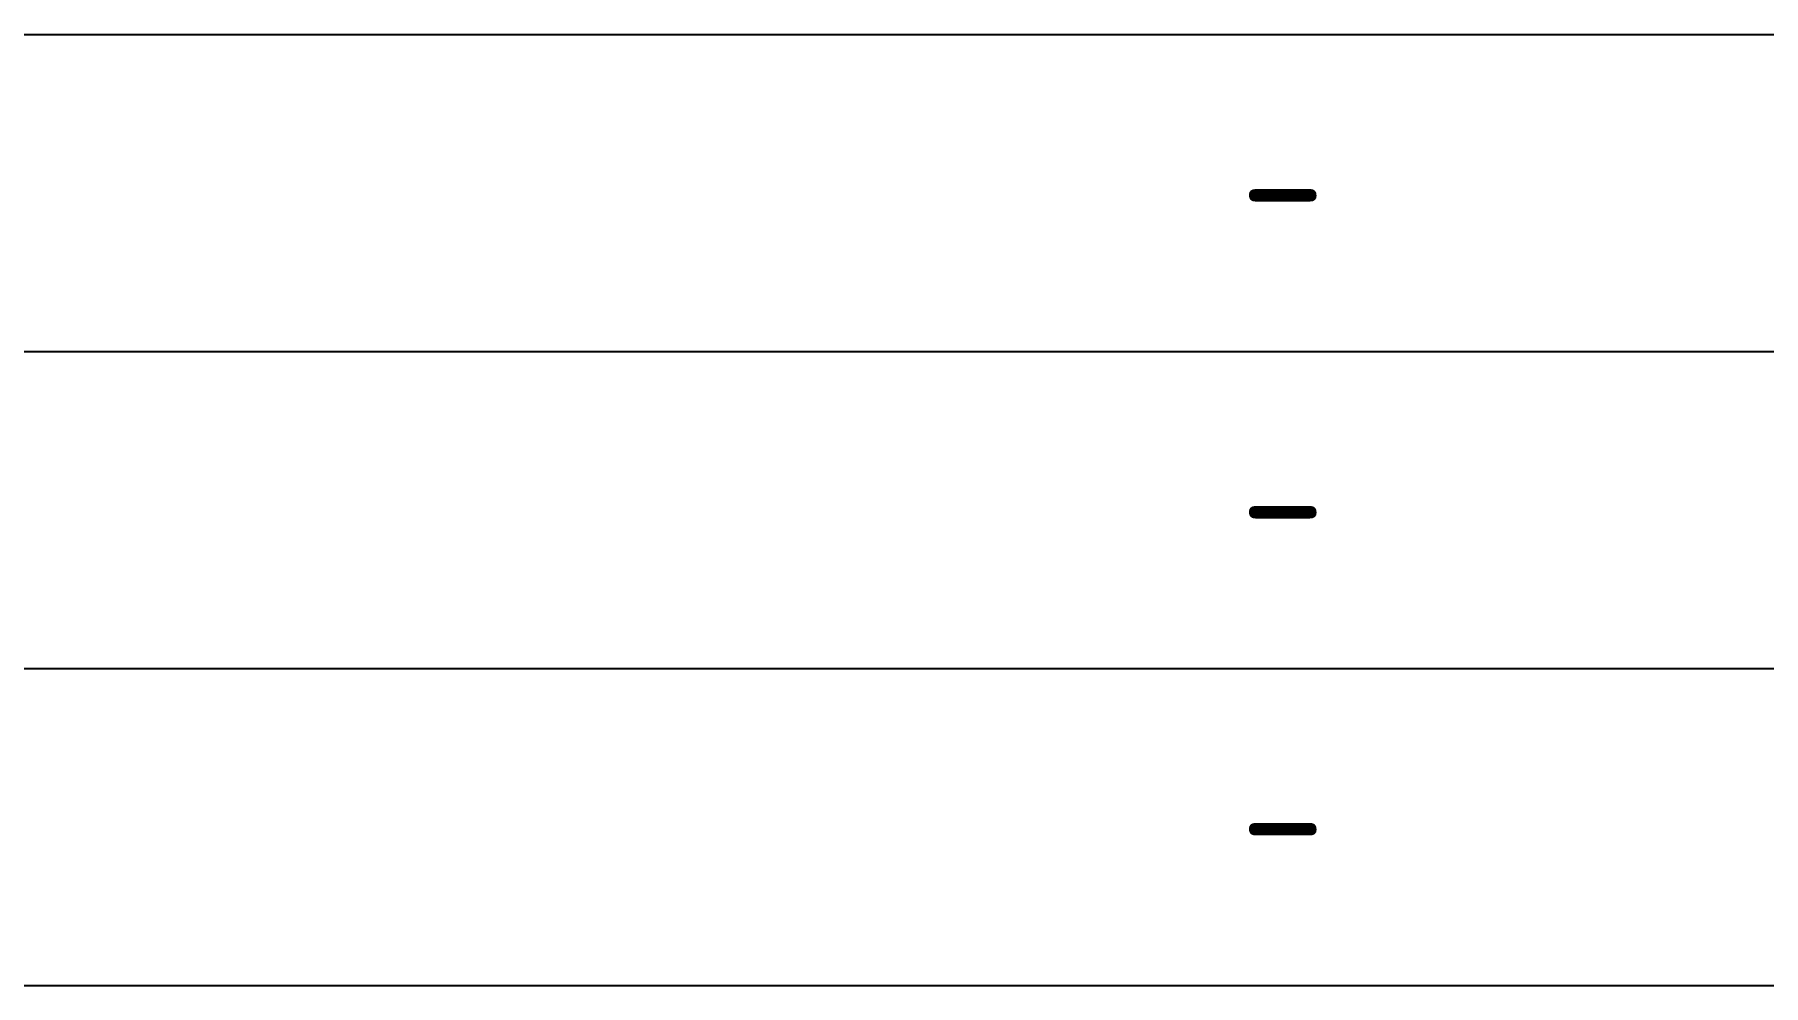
# Model space of a CAD drawing. Header units: millimetres. Extents: x 10 to 410, y 10 to 287.
# Drawn here: x 332.95 to 365.68, y 66 to 84 of the extents above; entities that cross this region are included whole.
import ezdxf
from ezdxf.entities.mleader import LeaderData, LeaderLine
from ezdxf.math import Vec2, Vec3

# ---------------------------------------------------------------- set-up
doc = ezdxf.new("R2010")
doc.units = ezdxf.units.MM
for name, color, linetype in [('A', 7, 'Continuous'), ('B', 7, 'Continuous'), ('C', 7, 'Continuous'), ('Predefinito', 7, 'Continuous')]:
    doc.layers.add(name, color=color, linetype=linetype)

# ---------------------------------------------------------------- blocks, each defined once
blk = doc.blocks.new('_Dot')
at = {"color": 0, "linetype": 'ByBlock', "lineweight": -2}
blk.add_line((-0.5, 0), (-1, 0), dxfattribs=at)
at = {"color": 0, "linetype": 'ByBlock', "const_width": 0.5}
blk.add_lwpolyline([(-0.25, 0, 1), (0.25, 0, 1)], format="xyb", close=True, dxfattribs=at)
blk = doc.blocks.new('Schriftfeld_Roechling_2014')
at = {"layer": 'A', "color": 7, "linetype": 'Continuous'}
for p, q in [((-190, 62), (0, 62)), ((-190, 56), (0, 56))]:
    blk.add_line(p, q, dxfattribs=at)
at = {"layer": 'B', "color": 7, "linetype": 'Continuous'}
blk.add_line((-190, 68), (0, 68), dxfattribs=at)
at = {"layer": 'C', "color": 7, "linetype": 'Continuous'}
blk.add_line((-190, 74), (0, 74), dxfattribs=at)
at = {"layer": 'A', "color": 7, "linetype": 'Continuous'}
ml = blk.add_multileader_mtext('Standard', dxfattribs=at)
ml.set_content('{\\pxsm0.9;\\fSolid Edge ISO|b0||i0||c0|p34;\\W1.;-\\P}', color=256)
ml.set_leader_properties()
ml.set_arrow_properties(name='DOT')
ml.build(insert=Vec2(0, 0))
ml.multileader.update_dxf_attribs({"leader_type": 0, "dogleg_length": 0, "arrow_head_size": 2.5})
ctx = ml.context
ctx.base_point, ctx.char_height, ctx.arrow_head_size = Vec3(-55.9856827553, 59.2157332515), 2.5, 2.5
ctx.text_align_type = 1
ctx.mtext.insert, ctx.mtext.alignment = Vec3(-53.4181827553, 60.4657332515), 2
at = {"layer": 'B', "color": 7, "linetype": 'Continuous'}
ml = blk.add_multileader_mtext('Standard', dxfattribs=at)
ml.set_content('{\\pxsm0.9;\\fSolid Edge ISO|b0||i0||c0|p34;\\W1.;-\\P}', color=256)
ml.set_leader_properties()
ml.set_arrow_properties(name='DOT')
ml.build(insert=Vec2(0, 0))
ml.multileader.update_dxf_attribs({"leader_type": 0, "dogleg_length": 0, "arrow_head_size": 2.5})
ctx = ml.context
ctx.base_point, ctx.char_height, ctx.arrow_head_size = Vec3(-55.9856827553, 65.2157332515), 2.5, 2.5
ctx.text_align_type = 1
ctx.mtext.insert, ctx.mtext.alignment = Vec3(-53.4181827553, 66.4657332515), 2
at = {"layer": 'C', "color": 7, "linetype": 'Continuous'}
ml = blk.add_multileader_mtext('Standard', dxfattribs=at)
ml.set_content('{\\pxsm0.9;\\fSolid Edge ISO|b0||i0||c0|p34;\\W1.;-\\P}', color=256)
ml.set_leader_properties()
ml.set_arrow_properties(name='DOT')
ml.build(insert=Vec2(0, 0))
ml.multileader.update_dxf_attribs({"leader_type": 0, "dogleg_length": 0, "arrow_head_size": 2.5})
ctx = ml.context
ctx.base_point, ctx.char_height, ctx.arrow_head_size = Vec3(-55.9856827553, 71.2157332515), 2.5, 2.5
ctx.text_align_type = 1
ctx.mtext.insert, ctx.mtext.alignment = Vec3(-53.4181827553, 72.4657332515), 2

msp = doc.modelspace()

# ---------------------------------------------------------------- block references
at = {"layer": 'Predefinito', "color": 7}
msp.add_blockref('Schriftfeld_Roechling_2014', (410, 10), dxfattribs=at)

doc.saveas('drawing.dxf')
